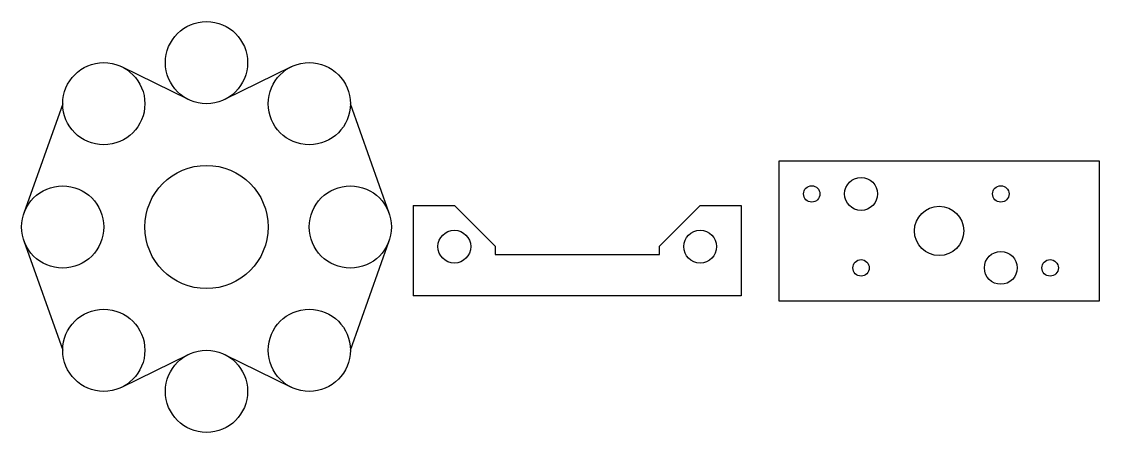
# Model space of a CAD drawing. Header units: millimetres. Extents: x 2589 to 2851, y 1545 to 1645.
import ezdxf

# ---------------------------------------------------------------- set-up
doc = ezdxf.new("R2010")
doc.units = ezdxf.units.MM

msp = doc.modelspace()

# ---------------------------------------------------------------- linework, layer by layer
for p, q in [((2629.2, 1626.04), (2613.02, 1633.99)), ((2654.2, 1633.99), (2638.02, 1626.04)), ((2598.61, 1625.02), (2589.18, 1598.35)), ((2678.04, 1598.35), (2668.61, 1625.02)), ((2772.86, 1611.07), (2772.86, 1577.07)), ((2850.86, 1611.07), (2772.86, 1611.07)), ((2850.86, 1577.07), (2850.86, 1611.07)), ((2683.91, 1600.24), (2683.91, 1578.24)), ((2683.91, 1600.24), (2693.91, 1600.24)), ((2693.91, 1600.24), (2703.81, 1590.34)), ((2743.81, 1590.34), (2753.71, 1600.24)), ((2753.71, 1600.24), (2763.71, 1600.24)), ((2763.71, 1600.24), (2763.71, 1578.24)), ((2589.18, 1591.69), (2598.61, 1565.02)), ((2668.61, 1565.02), (2678.04, 1591.69)), ((2703.81, 1590.34), (2703.81, 1588.34)), ((2743.81, 1588.34), (2743.81, 1590.34)), ((2703.81, 1588.34), (2743.81, 1588.34)), ((2763.71, 1578.24), (2683.91, 1578.24)), ((2772.86, 1577.07), (2850.86, 1577.07)), ((2613.02, 1556.04), (2629.2, 1563.99)), ((2638.02, 1563.99), (2654.2, 1556.04))]:
    msp.add_line(p, q)
for centre, radius in [((2633.61, 1635.02), 10), ((2608.61, 1625.02), 10), ((2658.61, 1625.02), 10), ((2633.61, 1595.02), 15), ((2598.61, 1595.02), 10), ((2668.61, 1595.02), 10), ((2780.86, 1603.07), 2), ((2792.86, 1603.07), 4), ((2826.86, 1603.07), 2), ((2811.86, 1594.07), 6), ((2693.91, 1590.24), 4), ((2753.71, 1590.24), 4), ((2792.86, 1585.07), 2), ((2826.86, 1585.07), 4), ((2838.86, 1585.07), 2), ((2608.61, 1565.02), 10), ((2658.61, 1565.02), 10), ((2633.61, 1555.02), 10)]:
    msp.add_circle(centre, radius)

doc.saveas('drawing.dxf')
